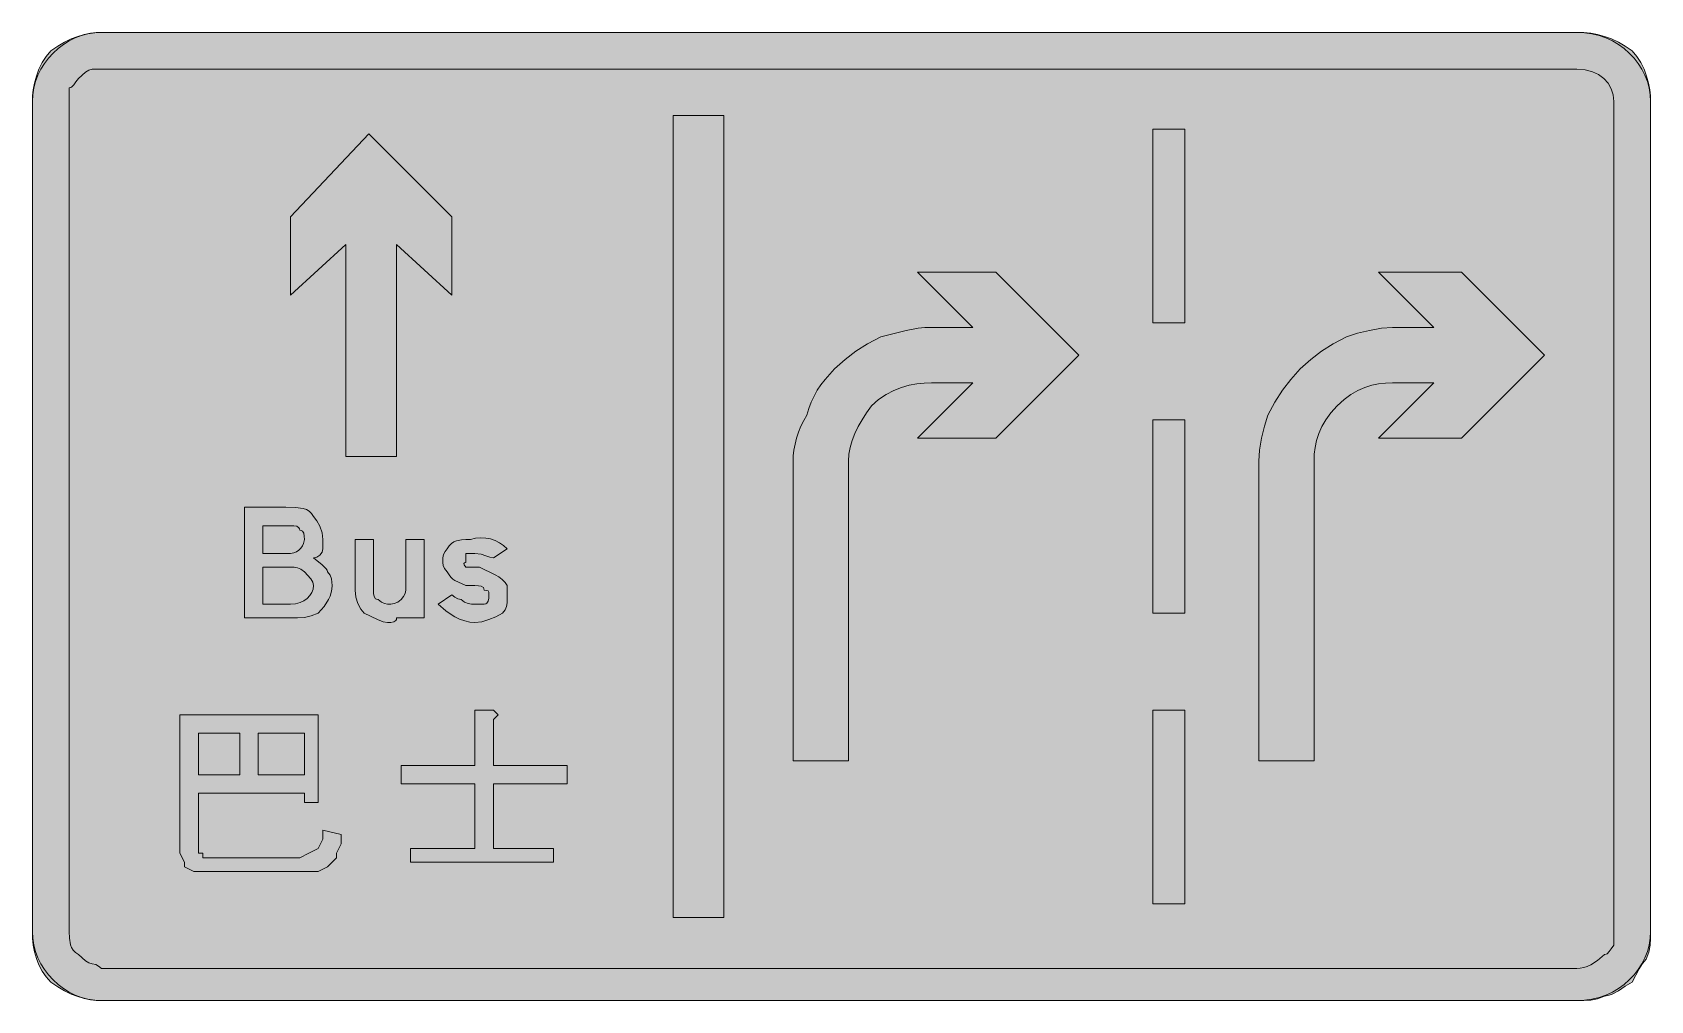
# Model space of a CAD drawing. Header units: metres. Extents: x 73 to 495, y 9 to 261.
import ezdxf

# ---------------------------------------------------------------- set-up
doc = ezdxf.new("R2010")
doc.units = ezdxf.units.M
for name, color, linetype, true_color in [('FILL_BLUE_0000FF', 7, 'Continuous', 0x0000ff), ('FILL_WHITE_FFFFFF', 7, 'Continuous', 0xffffff), ('STROKE_BLUE_0000FF', 7, 'Continuous', 0x0000ff)]:
    doc.layers.add(name, color=color, linetype=linetype, true_color=true_color)

msp = doc.modelspace()

# ---------------------------------------------------------------- hatches: boundary and pattern name
at = {"layer": 'FILL_BLUE_0000FF', "true_color": 0x0000ff}
h = msp.add_hatch(color=7, dxfattribs=at)
h.dxf.hatch_style = 1
h.paths.add_polyline_path([(477.49, 250.88), (479.38, 250.4), (481.02, 249.65), (482.4, 248.64), (483.49, 247.41), (484.29, 245.98), (484.78, 244.38), (484.95, 242.64), (484.95, 26.64), (484.95, 23.04), (484.24, 22.16), (483.75, 21.39), (483.26, 20.85), (482.95, 20.69), (482.55, 20.64), (480.75, 19.06), (478.95, 17.94), (478.05, 17.55), (477.15, 17.26), (476.25, 17.1), (475.35, 17.04), (91.35, 17.04), (90.6, 17.64), (89.83, 18.05), (88.95, 18.24), (88.05, 18.45), (87.15, 18.99), (85.35, 20.64), (84.56, 21.14), (83.96, 21.75), (83.54, 22.43), (83.25, 23.19), (82.99, 24.86), (82.95, 26.64), (82.95, 242.64), (82.95, 246.24), (83.35, 246.29), (83.66, 246.45), (84.15, 246.99), (84.64, 247.76), (85.35, 248.64), (87.15, 250.29), (88.05, 250.83), (88.95, 251.04), (91.35, 251.04), (475.35, 251.04), (477.49, 250.88)])
at = {"layer": 'FILL_WHITE_FFFFFF', "true_color": 0xffffff}
h = msp.add_hatch(color=7, dxfattribs=at)
h.dxf.hatch_style = 1
h.paths.add_polyline_path([(477.15, 260.58), (478.95, 260.4), (480.75, 260.07), (482.55, 259.59), (484.35, 258.94), (486.15, 258.11), (487.95, 257.08), (489.75, 255.84), (490.99, 254.39), (492.02, 252.76), (492.85, 251.03), (493.5, 249.24), (493.98, 247.45), (494.31, 245.71), (494.49, 244.09), (494.55, 242.64), (494.55, 26.64), (494.53, 24.84), (494.4, 23.04), (494.04, 21.24), (493.35, 19.44), (492.45, 18.33), (491.55, 16.89), (489.75, 13.44), (487.95, 12.37), (486.15, 11.19), (484.35, 10.23), (483.45, 9.95), (482.55, 9.84), (480.75, 9.15), (478.95, 8.79), (477.15, 8.66), (475.35, 8.64), (91.35, 8.64), (89.95, 8.7), (88.44, 8.88), (86.86, 9.21), (85.2, 9.69), (83.49, 10.34), (81.73, 11.17), (79.95, 12.2), (78.15, 13.44), (76.91, 14.84), (75.88, 16.35), (75.05, 17.93), (74.4, 19.59), (73.92, 21.3), (73.59, 23.06), (73.41, 24.84), (73.35, 26.64), (73.35, 242.64), (73.41, 244.09), (73.59, 245.71), (73.92, 247.45), (74.4, 249.24), (75.05, 251.03), (75.88, 252.76), (76.91, 254.39), (78.15, 255.84), (79.95, 257.08), (81.73, 258.11), (83.49, 258.94), (85.2, 259.59), (86.86, 260.07), (88.44, 260.4), (89.95, 260.58), (91.35, 260.64), (475.35, 260.64), (477.15, 260.58)])
h = msp.add_hatch(color=7, dxfattribs=at)
h.dxf.hatch_style = 1
h.paths.add_polyline_path([(253.35, 239.04), (253.35, 30.24), (240.15, 30.24), (240.15, 239.04), (253.35, 239.04)])
h = msp.add_hatch(color=7, dxfattribs=at)
h.dxf.hatch_style = 1
h.paths.add_polyline_path([(168.15, 150.24), (154.95, 150.24), (154.95, 205.44), (140.55, 192.24), (140.55, 212.64), (160.95, 234.24), (182.55, 212.64), (182.55, 192.24), (168.15, 205.44), (168.15, 150.24)])
h = msp.add_hatch(color=7, dxfattribs=at)
h.dxf.hatch_style = 1
h.paths.add_polyline_path([(373.35, 235.44), (373.35, 185.04), (364.95, 185.04), (364.95, 235.44), (373.35, 235.44)])
h = msp.add_hatch(color=7, dxfattribs=at)
h.dxf.hatch_style = 1
h.paths.add_polyline_path([(345.75, 176.64), (324.15, 155.04), (303.75, 155.04), (318.15, 169.44), (307.35, 169.44), (305.5, 169.38), (303.56, 169.18), (301.57, 168.81), (299.55, 168.24), (297.53, 167.45), (295.54, 166.4), (293.6, 165.08), (291.75, 163.44), (290.46, 161.64), (289.29, 159.84), (288.27, 158.04), (287.4, 156.24), (286.7, 154.44), (286.18, 152.64), (285.86, 150.84), (285.75, 149.04), (285.75, 71.04), (271.35, 71.04), (271.35, 149.04), (271.41, 150.44), (271.57, 151.93), (271.86, 153.47), (272.25, 155.04), (272.76, 156.61), (273.37, 158.15), (274.11, 159.64), (274.95, 161.04), (275.46, 162.79), (276.07, 164.43), (276.81, 166), (277.65, 167.49), (278.61, 168.93), (279.67, 170.32), (282.15, 173.04), (284.87, 175.53), (287.7, 177.69), (290.76, 179.62), (294.15, 181.44), (300.75, 183.09), (303.94, 183.63), (305.6, 183.79), (307.35, 183.84), (318.15, 183.84), (303.75, 198.24), (324.15, 198.24), (345.75, 176.64)])
h = msp.add_hatch(color=7, dxfattribs=at)
h.dxf.hatch_style = 1
h.paths.add_polyline_path([(466.95, 176.64), (445.35, 155.04), (423.75, 155.04), (438.15, 169.44), (427.35, 169.44), (425.55, 169.38), (423.75, 169.18), (421.95, 168.81), (420.15, 168.24), (418.35, 167.45), (416.55, 166.4), (414.75, 165.08), (412.95, 163.44), (411.31, 161.64), (409.99, 159.84), (408.94, 158.04), (408.15, 156.24), (407.58, 154.44), (407.21, 152.64), (407.01, 150.84), (406.95, 149.04), (406.95, 71.04), (392.55, 71.04), (392.55, 149.04), (392.76, 151.93), (393.3, 155.04), (394.07, 158.15), (394.95, 161.04), (396.77, 164.43), (398.7, 167.49), (400.86, 170.32), (403.35, 173.04), (406.07, 175.53), (408.9, 177.69), (411.96, 179.62), (415.35, 181.44), (418.24, 182.32), (421.35, 183.09), (424.46, 183.63), (427.35, 183.84), (438.15, 183.84), (423.75, 198.24), (445.35, 198.24), (466.95, 176.64)])
h = msp.add_hatch(color=7, dxfattribs=at)
h.dxf.hatch_style = 1
h.paths.add_polyline_path([(373.35, 159.84), (373.35, 109.44), (364.95, 109.44), (364.95, 159.84), (373.35, 159.84)])
h = msp.add_hatch(color=7, dxfattribs=at)
h.dxf.hatch_style = 1
h.paths.add_polyline_path([(150.04, 120.69), (150.15, 120.24), (150.84, 119.34), (151.2, 118.44), (151.33, 117.54), (151.35, 116.64), (151.29, 115.74), (151.12, 114.84), (150.84, 113.94), (150.45, 113.04), (149.32, 111.24), (147.75, 109.44), (145.95, 108.75), (144.15, 108.39), (142.35, 108.26), (140.55, 108.24), (128.55, 108.24), (128.55, 137.04), (139.35, 137.04), (141.82, 137), (143.85, 136.74), (144.69, 136.45), (145.42, 136.03), (146.04, 135.43), (146.55, 134.64), (147.43, 133.53), (148.2, 132.09), (148.74, 130.42), (148.95, 128.64), (148.95, 126.24), (148.74, 125.36), (148.2, 124.59), (147.43, 124.05), (146.55, 123.84), (148.8, 122.04), (149.76, 121.14), (150.04, 120.69)])
h.paths.add_polyline_path([(142.12, 125.43), (142.74, 125.86), (143.25, 126.39), (143.64, 126.97), (143.92, 127.57), (144.15, 128.64), (144.13, 129.52), (144, 130.29), (143.64, 130.83), (143.35, 130.99), (142.95, 131.04), (142.9, 131.44), (142.74, 131.73), (142.2, 132.09), (141.43, 132.22), (140.55, 132.24), (133.35, 132.24), (133.35, 125.04), (140.55, 125.04), (141.39, 125.15), (142.12, 125.43)], flags=16)
h.paths.add_polyline_path([(143.01, 112.25), (144.03, 112.73), (144.9, 113.34), (145.6, 114.07), (146.12, 114.88), (146.44, 115.74), (146.55, 116.64), (146.34, 117.54), (145.8, 118.44), (144.15, 120.24), (143.25, 120.93), (142.35, 121.29), (141.45, 121.42), (140.55, 121.44), (133.35, 121.44), (133.35, 111.84), (140.55, 111.84), (141.84, 111.95), (143.01, 112.25)], flags=16)
h = msp.add_hatch(color=7, dxfattribs=at)
h.dxf.hatch_style = 1
h.paths.add_polyline_path([(164.64, 107.25), (163.2, 107.79), (159.75, 109.44), (158.87, 110.55), (158.1, 111.99), (157.56, 113.66), (157.35, 115.44), (157.35, 128.64), (162.15, 128.64), (162.15, 115.44), (162.17, 114.56), (162.3, 113.79), (162.66, 113.25), (162.95, 113.09), (163.35, 113.04), (164.23, 112.35), (165, 111.99), (165.75, 111.84), (166.65, 111.86), (167.55, 111.99), (168.45, 112.35), (169.35, 113.04), (169.95, 113.79), (170.36, 114.56), (170.55, 115.44), (170.55, 128.64), (175.35, 128.64), (175.35, 108.24), (170.55, 108.24), (168.15, 108.24), (168.1, 107.84), (167.94, 107.55), (167.4, 107.19), (166.63, 107.06), (165.75, 107.04), (164.64, 107.25)])
h = msp.add_hatch(color=7, dxfattribs=at)
h.dxf.hatch_style = 1
h.paths.add_polyline_path([(188.55, 121.44), (189.75, 121.44), (193.8, 119.49), (194.78, 118.9), (195.66, 118.23), (196.39, 117.49), (196.95, 116.64), (196.95, 113.04), (196.93, 112.14), (196.8, 111.24), (196.44, 110.34), (195.75, 109.44), (193.95, 108.56), (192.15, 107.79), (190.35, 107.25), (188.55, 107.04), (187.2, 107.15), (185.87, 107.45), (184.56, 107.93), (183.3, 108.54), (182.09, 109.27), (180.96, 110.08), (178.95, 111.84), (182.55, 114.24), (183.3, 113.64), (184.07, 113.23), (184.95, 113.04), (185.85, 112.35), (186.75, 111.99), (187.65, 111.86), (188.55, 111.84), (189.75, 111.84), (190.95, 111.84), (191.35, 111.89), (191.64, 112.05), (192, 112.59), (192.13, 113.36), (192.15, 114.24), (192.13, 114.93), (192, 115.29), (191.64, 115.42), (190.95, 115.44), (190.9, 115.84), (190.74, 116.13), (190.2, 116.49), (189.43, 116.62), (188.55, 116.64), (186.15, 116.64), (183.3, 117.99), (182.76, 118.36), (182.27, 118.83), (181.8, 119.45), (181.35, 120.24), (180.66, 121.12), (180.3, 121.89), (180.15, 122.64), (180.15, 123.84), (180.34, 124.72), (180.75, 125.49), (181.35, 126.24), (181.85, 127.03), (182.44, 127.63), (183.08, 128.05), (183.75, 128.34), (185.06, 128.6), (186.15, 128.64), (187.35, 128.64), (188.7, 128.98), (190.03, 129.11), (191.34, 129.04), (192.6, 128.79), (193.81, 128.37), (194.94, 127.8), (196, 127.08), (196.95, 126.24), (193.35, 123.84), (192.43, 124.03), (191.4, 124.44), (190.14, 124.85), (188.55, 125.04), (187.35, 125.04), (186.15, 125.04), (186.15, 122.64), (185.81, 122.59), (185.64, 122.45), (185.7, 122.04), (186.15, 121.44), (188.55, 121.44)])
h = msp.add_hatch(color=7, dxfattribs=at)
h.dxf.hatch_style = 1
h.paths.add_polyline_path([(144.15, 60.24), (144.15, 62.64), (116.55, 62.64), (116.55, 48.24), (116.55, 47.04), (117.75, 47.04), (117.75, 45.84), (118.95, 45.84), (142.95, 45.84), (145.35, 47.04), (147.75, 48.24), (148.95, 50.64), (148.95, 53.04), (153.75, 51.84), (153.75, 49.44), (152.55, 47.04), (152.55, 45.84), (151.35, 44.64), (150.15, 43.44), (147.75, 42.24), (146.55, 42.24), (144.15, 42.24), (117.75, 42.24), (115.35, 42.24), (112.95, 43.44), (112.95, 44.64), (111.75, 47.04), (111.75, 83.04), (147.75, 83.04), (147.75, 60.24), (144.15, 60.24)])
h.paths.add_polyline_path([(116.55, 78.24), (116.55, 67.44), (127.35, 67.44), (127.35, 78.24), (116.55, 78.24)], flags=16)
h.paths.add_polyline_path([(144.15, 78.24), (132.15, 78.24), (132.15, 67.44), (144.15, 67.44), (144.15, 78.24)], flags=16)
h = msp.add_hatch(color=7, dxfattribs=at)
h.dxf.hatch_style = 1
h.paths.add_polyline_path([(193.35, 84.24), (194.55, 83.04), (193.35, 81.84), (193.35, 69.84), (212.55, 69.84), (212.55, 65.04), (193.35, 65.04), (193.35, 48.24), (208.95, 48.24), (208.95, 44.64), (171.75, 44.64), (171.75, 48.24), (188.55, 48.24), (188.55, 65.04), (169.35, 65.04), (169.35, 69.84), (188.55, 69.84), (188.55, 84.24), (192.15, 84.24), (193.35, 84.24)])
h = msp.add_hatch(color=7, dxfattribs=at)
h.dxf.hatch_style = 1
h.paths.add_polyline_path([(373.35, 84.24), (373.35, 33.84), (364.95, 33.84), (364.95, 84.24), (373.35, 84.24)])

# ---------------------------------------------------------------- linework, layer by layer
at = {"layer": 'FILL_BLUE_0000FF', "lineweight": 0, "true_color": 0x0000ff}
msp.add_lwpolyline([(477.49, 250.88), (479.38, 250.4), (481.02, 249.65), (482.4, 248.64), (483.49, 247.41), (484.29, 245.98), (484.78, 244.38), (484.95, 242.64), (484.95, 26.64), (484.95, 23.04), (484.24, 22.16), (483.75, 21.39), (483.26, 20.85), (482.95, 20.69), (482.55, 20.64), (480.75, 19.06), (478.95, 17.94), (478.05, 17.55), (477.15, 17.26), (476.25, 17.1), (475.35, 17.04), (91.35, 17.04), (90.6, 17.64), (89.83, 18.05), (88.95, 18.24), (88.05, 18.45), (87.15, 18.99), (85.35, 20.64), (84.56, 21.14), (83.96, 21.75), (83.54, 22.43), (83.25, 23.19), (82.99, 24.86), (82.95, 26.64), (82.95, 242.64), (82.95, 246.24), (83.35, 246.29), (83.66, 246.45), (84.15, 246.99), (84.64, 247.76), (85.35, 248.64), (87.15, 250.29), (88.05, 250.83), (88.95, 251.04), (91.35, 251.04), (475.35, 251.04)], close=True, dxfattribs=at)
at = {"layer": 'FILL_WHITE_FFFFFF', "lineweight": 0, "true_color": 0xffffff}
for points in [[(477.15, 260.58), (478.95, 260.4), (480.75, 260.07), (482.55, 259.59), (484.35, 258.94), (486.15, 258.11), (487.95, 257.08), (489.75, 255.84), (490.99, 254.39), (492.02, 252.76), (492.85, 251.03), (493.5, 249.24), (493.98, 247.45), (494.31, 245.71), (494.49, 244.09), (494.55, 242.64), (494.55, 26.64), (494.53, 24.84), (494.4, 23.04), (494.04, 21.24), (493.35, 19.44), (492.45, 18.33), (491.55, 16.89), (489.75, 13.44), (487.95, 12.37), (486.15, 11.19), (484.35, 10.23), (483.45, 9.95), (482.55, 9.84), (480.75, 9.15), (478.95, 8.79), (477.15, 8.66), (475.35, 8.64), (91.35, 8.64), (89.95, 8.7), (88.44, 8.88), (86.86, 9.21), (85.2, 9.69), (83.49, 10.34), (81.73, 11.17), (79.95, 12.2), (78.15, 13.44), (76.91, 14.84), (75.88, 16.35), (75.05, 17.93), (74.4, 19.59), (73.92, 21.3), (73.59, 23.06), (73.41, 24.84), (73.35, 26.64), (73.35, 242.64), (73.41, 244.09), (73.59, 245.71), (73.92, 247.45), (74.4, 249.24), (75.05, 251.03), (75.88, 252.76), (76.91, 254.39), (78.15, 255.84), (79.95, 257.08), (81.73, 258.11), (83.49, 258.94), (85.2, 259.59), (86.86, 260.07), (88.44, 260.4), (89.95, 260.58), (91.35, 260.64), (475.35, 260.64)], [(253.35, 239.04), (253.35, 30.24), (240.15, 30.24), (240.15, 239.04)], [(168.15, 150.24), (154.95, 150.24), (154.95, 205.44), (140.55, 192.24), (140.55, 212.64), (160.95, 234.24), (182.55, 212.64), (182.55, 192.24), (168.15, 205.44)], [(373.35, 235.44), (373.35, 185.04), (364.95, 185.04), (364.95, 235.44)], [(345.75, 176.64), (324.15, 155.04), (303.75, 155.04), (318.15, 169.44), (307.35, 169.44), (305.5, 169.38), (303.56, 169.18), (301.57, 168.81), (299.55, 168.24), (297.53, 167.45), (295.54, 166.4), (293.6, 165.08), (291.75, 163.44), (290.46, 161.64), (289.29, 159.84), (288.27, 158.04), (287.4, 156.24), (286.7, 154.44), (286.18, 152.64), (285.86, 150.84), (285.75, 149.04), (285.75, 71.04), (271.35, 71.04), (271.35, 149.04), (271.41, 150.44), (271.57, 151.93), (271.86, 153.47), (272.25, 155.04), (272.76, 156.61), (273.37, 158.15), (274.11, 159.64), (274.95, 161.04), (275.46, 162.79), (276.07, 164.43), (276.81, 166), (277.65, 167.49), (278.61, 168.93), (279.67, 170.32), (282.15, 173.04), (284.87, 175.53), (287.7, 177.69), (290.76, 179.62), (294.15, 181.44), (300.75, 183.09), (303.94, 183.63), (305.6, 183.79), (307.35, 183.84), (318.15, 183.84), (303.75, 198.24), (324.15, 198.24)], [(466.95, 176.64), (445.35, 155.04), (423.75, 155.04), (438.15, 169.44), (427.35, 169.44), (425.55, 169.38), (423.75, 169.18), (421.95, 168.81), (420.15, 168.24), (418.35, 167.45), (416.55, 166.4), (414.75, 165.08), (412.95, 163.44), (411.31, 161.64), (409.99, 159.84), (408.94, 158.04), (408.15, 156.24), (407.58, 154.44), (407.21, 152.64), (407.01, 150.84), (406.95, 149.04), (406.95, 71.04), (392.55, 71.04), (392.55, 149.04), (392.76, 151.93), (393.3, 155.04), (394.07, 158.15), (394.95, 161.04), (396.77, 164.43), (398.7, 167.49), (400.86, 170.32), (403.35, 173.04), (406.07, 175.53), (408.9, 177.69), (411.96, 179.62), (415.35, 181.44), (418.24, 182.32), (421.35, 183.09), (424.46, 183.63), (427.35, 183.84), (438.15, 183.84), (423.75, 198.24), (445.35, 198.24)], [(373.35, 159.84), (373.35, 109.44), (364.95, 109.44), (364.95, 159.84)], [(150.04, 120.69), (150.15, 120.24), (150.84, 119.34), (151.2, 118.44), (151.33, 117.54), (151.35, 116.64), (151.29, 115.74), (151.12, 114.84), (150.84, 113.94), (150.45, 113.04), (149.32, 111.24), (147.75, 109.44), (145.95, 108.75), (144.15, 108.39), (142.35, 108.26), (140.55, 108.24), (128.55, 108.24), (128.55, 137.04), (139.35, 137.04), (141.82, 137), (143.85, 136.74), (144.69, 136.45), (145.42, 136.03), (146.04, 135.43), (146.55, 134.64), (147.43, 133.53), (148.2, 132.09), (148.74, 130.42), (148.95, 128.64), (148.95, 126.24), (148.74, 125.36), (148.2, 124.59), (147.43, 124.05), (146.55, 123.84), (148.8, 122.04), (149.76, 121.14)], [(142.12, 125.43), (142.74, 125.86), (143.25, 126.39), (143.64, 126.97), (143.92, 127.57), (144.15, 128.64), (144.13, 129.52), (144, 130.29), (143.64, 130.83), (143.35, 130.99), (142.95, 131.04), (142.9, 131.44), (142.74, 131.73), (142.2, 132.09), (141.43, 132.22), (140.55, 132.24), (133.35, 132.24), (133.35, 125.04), (140.55, 125.04), (141.39, 125.15)], [(164.64, 107.25), (163.2, 107.79), (159.75, 109.44), (158.87, 110.55), (158.1, 111.99), (157.56, 113.66), (157.35, 115.44), (157.35, 128.64), (162.15, 128.64), (162.15, 115.44), (162.17, 114.56), (162.3, 113.79), (162.66, 113.25), (162.95, 113.09), (163.35, 113.04), (164.23, 112.35), (165, 111.99), (165.75, 111.84), (166.65, 111.86), (167.55, 111.99), (168.45, 112.35), (169.35, 113.04), (169.95, 113.79), (170.36, 114.56), (170.55, 115.44), (170.55, 128.64), (175.35, 128.64), (175.35, 108.24), (170.55, 108.24), (168.15, 108.24), (168.1, 107.84), (167.94, 107.55), (167.4, 107.19), (166.63, 107.06), (165.75, 107.04)], [(188.55, 121.44), (189.75, 121.44), (193.8, 119.49), (194.78, 118.9), (195.66, 118.23), (196.39, 117.49), (196.95, 116.64), (196.95, 113.04), (196.93, 112.14), (196.8, 111.24), (196.44, 110.34), (195.75, 109.44), (193.95, 108.56), (192.15, 107.79), (190.35, 107.25), (188.55, 107.04), (187.2, 107.15), (185.87, 107.45), (184.56, 107.93), (183.3, 108.54), (182.09, 109.27), (180.96, 110.08), (178.95, 111.84), (182.55, 114.24), (183.3, 113.64), (184.07, 113.23), (184.95, 113.04), (185.85, 112.35), (186.75, 111.99), (187.65, 111.86), (188.55, 111.84), (189.75, 111.84), (190.95, 111.84), (191.35, 111.89), (191.64, 112.05), (192, 112.59), (192.13, 113.36), (192.15, 114.24), (192.13, 114.93), (192, 115.29), (191.64, 115.42), (190.95, 115.44), (190.9, 115.84), (190.74, 116.13), (190.2, 116.49), (189.43, 116.62), (188.55, 116.64), (186.15, 116.64), (183.3, 117.99), (182.76, 118.36), (182.27, 118.83), (181.8, 119.45), (181.35, 120.24), (180.66, 121.12), (180.3, 121.89), (180.15, 122.64), (180.15, 123.84), (180.34, 124.72), (180.75, 125.49), (181.35, 126.24), (181.85, 127.03), (182.44, 127.63), (183.08, 128.05), (183.75, 128.34), (185.06, 128.6), (186.15, 128.64), (187.35, 128.64), (188.7, 128.98), (190.03, 129.11), (191.34, 129.04), (192.6, 128.79), (193.81, 128.37), (194.94, 127.8), (196, 127.08), (196.95, 126.24), (193.35, 123.84), (192.43, 124.03), (191.4, 124.44), (190.14, 124.85), (188.55, 125.04), (187.35, 125.04), (186.15, 125.04), (186.15, 122.64), (185.81, 122.59), (185.64, 122.45), (185.7, 122.04), (186.15, 121.44)], [(143.01, 112.25), (144.03, 112.73), (144.9, 113.34), (145.6, 114.07), (146.12, 114.88), (146.44, 115.74), (146.55, 116.64), (146.34, 117.54), (145.8, 118.44), (144.15, 120.24), (143.25, 120.93), (142.35, 121.29), (141.45, 121.42), (140.55, 121.44), (133.35, 121.44), (133.35, 111.84), (140.55, 111.84), (141.84, 111.95)], [(144.15, 60.24), (144.15, 62.64), (116.55, 62.64), (116.55, 48.24), (116.55, 47.04), (117.75, 47.04), (117.75, 45.84), (118.95, 45.84), (142.95, 45.84), (145.35, 47.04), (147.75, 48.24), (148.95, 50.64), (148.95, 53.04), (153.75, 51.84), (153.75, 49.44), (152.55, 47.04), (152.55, 45.84), (151.35, 44.64), (150.15, 43.44), (147.75, 42.24), (146.55, 42.24), (144.15, 42.24), (117.75, 42.24), (115.35, 42.24), (112.95, 43.44), (112.95, 44.64), (111.75, 47.04), (111.75, 83.04), (147.75, 83.04), (147.75, 60.24)], [(193.35, 84.24), (194.55, 83.04), (193.35, 81.84), (193.35, 69.84), (212.55, 69.84), (212.55, 65.04), (193.35, 65.04), (193.35, 48.24), (208.95, 48.24), (208.95, 44.64), (171.75, 44.64), (171.75, 48.24), (188.55, 48.24), (188.55, 65.04), (169.35, 65.04), (169.35, 69.84), (188.55, 69.84), (188.55, 84.24), (192.15, 84.24)], [(373.35, 84.24), (373.35, 33.84), (364.95, 33.84), (364.95, 84.24)], [(116.55, 78.24), (116.55, 67.44), (127.35, 67.44), (127.35, 78.24)], [(144.15, 78.24), (132.15, 78.24), (132.15, 67.44), (144.15, 67.44)]]:
    msp.add_lwpolyline(points, close=True, dxfattribs=at)
at = {"layer": 'STROKE_BLUE_0000FF', "lineweight": 0, "true_color": 0x0000ff}
msp.add_lwpolyline([(494.55, 242.64), (494.55, 26.64), (494.45, 24.86), (494.17, 23.11), (493.7, 21.41), (493.07, 19.78), (492.27, 18.21), (491.32, 16.73), (490.23, 15.33), (489, 14.04), (487.64, 12.86), (486.17, 11.8), (484.59, 10.88), (482.91, 10.1), (481.13, 9.48), (479.28, 9.02), (477.35, 8.74), (475.35, 8.64), (91.35, 8.64), (89.57, 8.74), (87.82, 9.02), (86.12, 9.48), (84.49, 10.1), (82.92, 10.88), (81.44, 11.8), (80.04, 12.86), (78.75, 14.04), (77.57, 15.33), (76.51, 16.73), (75.59, 18.21), (74.81, 19.78), (74.19, 21.41), (73.73, 23.11), (73.45, 24.86), (73.35, 26.64), (73.35, 242.64), (73.45, 244.42), (73.73, 246.17), (74.19, 247.87), (74.81, 249.5), (75.59, 251.07), (76.51, 252.55), (77.57, 253.95), (78.75, 255.24), (80.04, 256.42), (81.44, 257.48), (82.92, 258.4), (84.49, 259.18), (86.12, 259.8), (87.82, 260.26), (89.57, 260.54), (91.35, 260.64), (475.35, 260.64), (477.35, 260.54), (479.28, 260.26), (481.13, 259.8), (482.91, 259.18), (484.59, 258.4), (486.17, 257.48), (487.64, 256.42), (489, 255.24), (490.23, 253.95), (491.32, 252.55), (492.27, 251.07), (493.07, 249.5), (493.7, 247.87), (494.17, 246.17), (494.45, 244.42), (494.55, 242.64)], dxfattribs=at)

doc.saveas('drawing.dxf')
